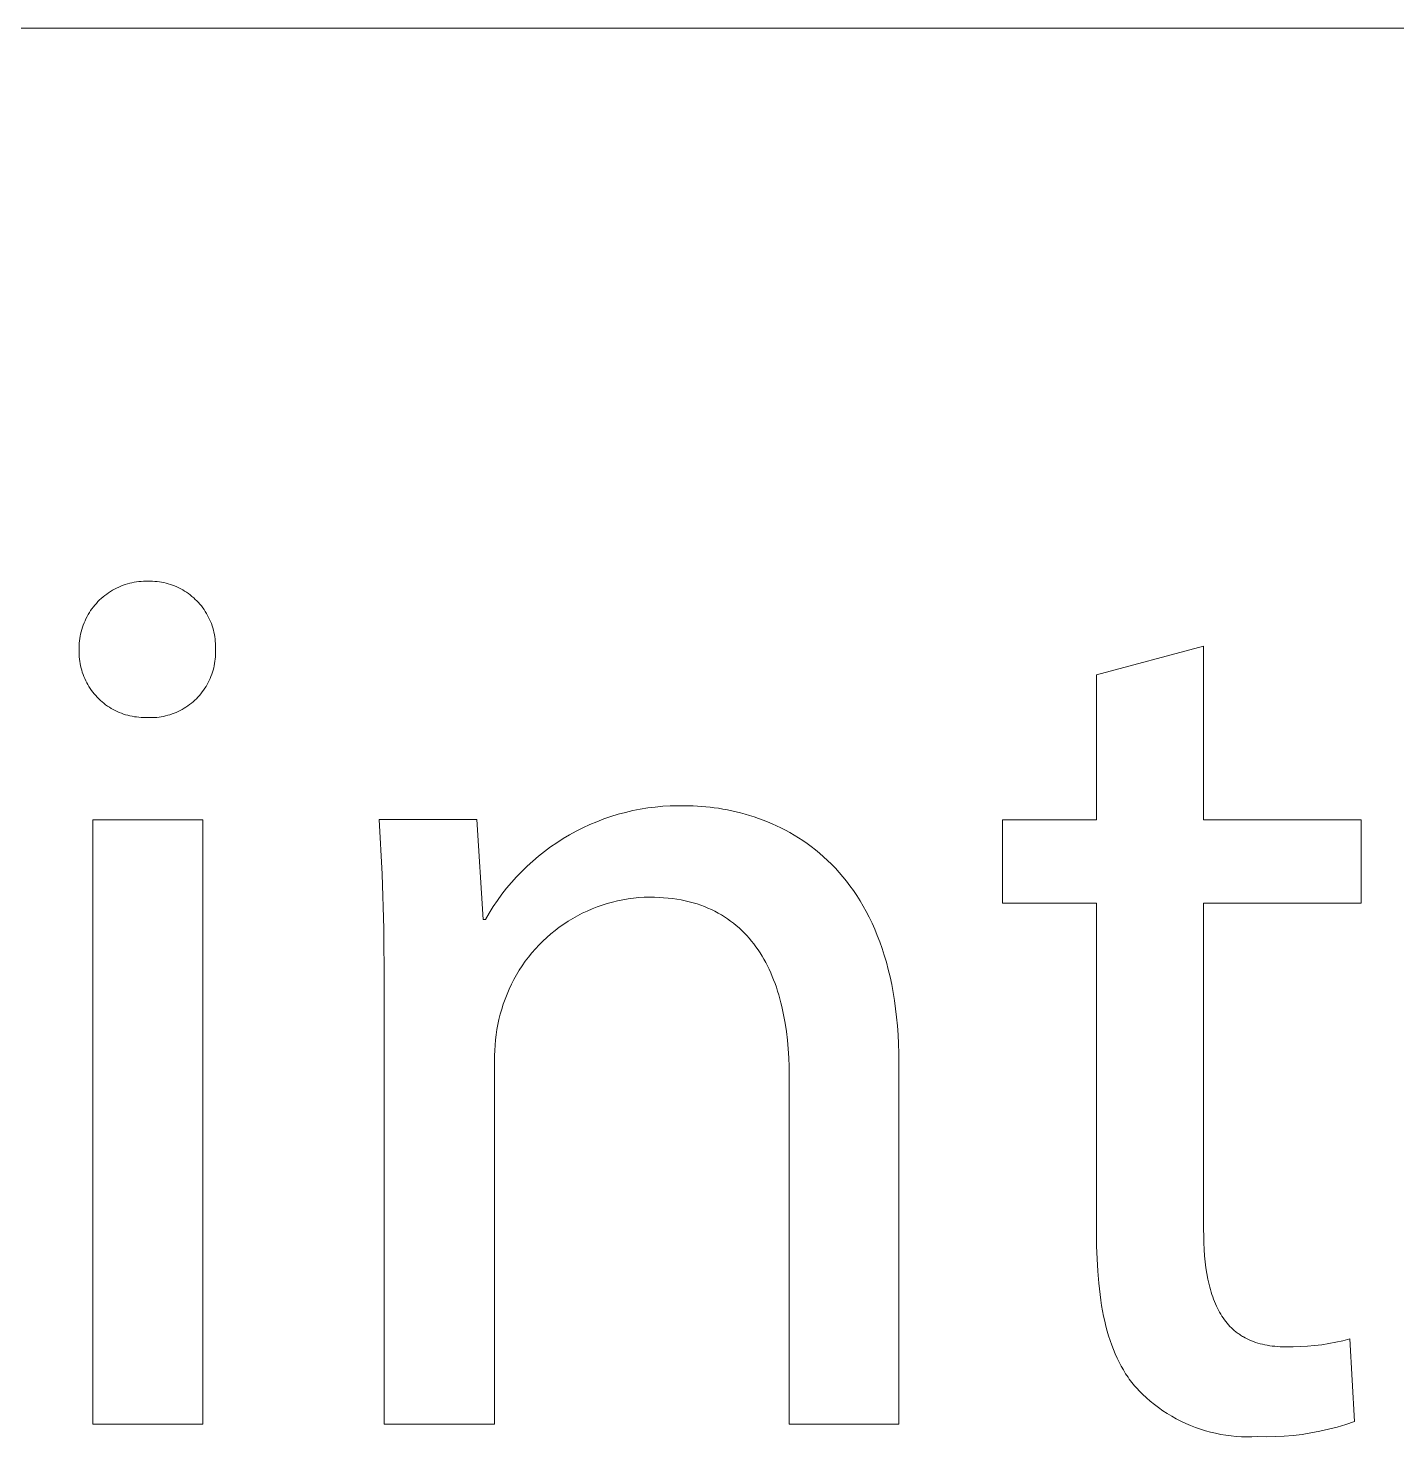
# Model space of a CAD drawing. Header units: millimetres. Extents: x -1283 to 2747, y -259 to 2557.
# Drawn here: x 2243.85 to 2288.07, y -191.59 to -146.08 of the extents above; entities that cross this region are included whole.
import ezdxf

# ---------------------------------------------------------------- set-up
doc = ezdxf.new("R2010")
doc.units = ezdxf.units.MM
doc.header["$MEASUREMENT"] = 0
doc.layers.add('Domyślny', color=7, linetype='Continuous', true_color=0x000000)

msp = doc.modelspace()

# ---------------------------------------------------------------- linework, layer by layer
at = {"layer": 'Domyślny', "color": 18, "lineweight": 15, "true_color": 0x000000}
for p, q in [((1223.933, -146.079), (2743.17, -146.079)), ((2246.452, -164.317), (2246.515, -164.276)), ((2246.515, -164.276), (2246.579, -164.237)), ((2246.579, -164.237), (2246.645, -164.201)), ((2246.645, -164.201), (2246.712, -164.167)), ((2246.712, -164.167), (2246.78, -164.135)), ((2246.78, -164.135), (2246.849, -164.105)), ((2246.849, -164.105), (2246.919, -164.078)), ((2246.919, -164.078), (2246.99, -164.053)), ((2246.99, -164.053), (2247.061, -164.031)), ((2247.061, -164.031), (2247.134, -164.012)), ((2247.134, -164.012), (2247.207, -163.994)), ((2247.207, -163.994), (2247.281, -163.98)), ((2247.281, -163.98), (2247.355, -163.968)), ((2247.355, -163.968), (2247.429, -163.958)), ((2247.429, -163.958), (2247.504, -163.951)), ((2247.504, -163.951), (2247.579, -163.947)), ((2247.579, -163.947), (2247.654, -163.945)), ((2247.654, -163.945), (2247.729, -163.946)), ((2247.729, -163.946), (2247.802, -163.945)), ((2247.802, -163.945), (2247.875, -163.947)), ((2247.875, -163.947), (2247.947, -163.951)), ((2247.947, -163.951), (2248.02, -163.958)), ((2248.02, -163.958), (2248.092, -163.967)), ((2248.092, -163.967), (2248.164, -163.978)), ((2248.164, -163.978), (2248.236, -163.992)), ((2248.236, -163.992), (2248.307, -164.009)), ((2248.307, -164.009), (2248.377, -164.028)), ((2248.377, -164.028), (2248.447, -164.049)), ((2248.447, -164.049), (2248.516, -164.073)), ((2248.516, -164.073), (2248.584, -164.099)), ((2248.584, -164.099), (2248.651, -164.128)), ((2248.651, -164.128), (2248.717, -164.158)), ((2248.717, -164.158), (2248.782, -164.191)), ((2248.782, -164.191), (2248.846, -164.227)), ((2248.846, -164.227), (2248.908, -164.264)), ((2248.908, -164.264), (2248.969, -164.304)), ((2245.96, -164.776), (2246.008, -164.718)), ((2246.008, -164.718), (2246.057, -164.661)), ((2246.057, -164.661), (2246.108, -164.606)), ((2246.108, -164.606), (2246.161, -164.553)), ((2246.161, -164.553), (2246.216, -164.502)), ((2246.216, -164.502), (2246.273, -164.453)), ((2246.273, -164.453), (2246.331, -164.405)), ((2246.331, -164.405), (2246.391, -164.36)), ((2246.391, -164.36), (2246.452, -164.317)), ((2248.969, -164.304), (2249.029, -164.345)), ((2249.029, -164.345), (2249.088, -164.389)), ((2249.088, -164.389), (2249.144, -164.435)), ((2249.144, -164.435), (2249.2, -164.482)), ((2249.2, -164.482), (2249.253, -164.532)), ((2249.253, -164.532), (2249.305, -164.583)), ((2249.305, -164.583), (2249.355, -164.636)), ((2249.355, -164.636), (2249.403, -164.691)), ((2249.403, -164.691), (2249.449, -164.747)), ((2245.69, -165.225), (2245.721, -165.157)), ((2245.721, -165.157), (2245.756, -165.09)), ((2245.756, -165.09), (2245.792, -165.025)), ((2245.792, -165.025), (2245.831, -164.96)), ((2245.831, -164.96), (2245.872, -164.897)), ((2245.872, -164.897), (2245.915, -164.836)), ((2245.915, -164.836), (2245.96, -164.776)), ((2249.449, -164.747), (2249.494, -164.805)), ((2249.494, -164.805), (2249.536, -164.864)), ((2249.536, -164.864), (2249.576, -164.925)), ((2249.576, -164.925), (2249.614, -164.987)), ((2249.614, -164.987), (2249.65, -165.051)), ((2249.65, -165.051), (2249.684, -165.115)), ((2249.684, -165.115), (2249.715, -165.181)), ((2249.715, -165.181), (2249.744, -165.248)), ((2245.535, -165.726), (2245.549, -165.652)), ((2245.549, -165.652), (2245.566, -165.579)), ((2245.566, -165.579), (2245.586, -165.507)), ((2245.586, -165.507), (2245.608, -165.435)), ((2245.608, -165.435), (2245.633, -165.364)), ((2245.633, -165.364), (2245.66, -165.294)), ((2245.66, -165.294), (2245.69, -165.225)), ((2249.744, -165.248), (2249.771, -165.316)), ((2249.771, -165.316), (2249.795, -165.384)), ((2249.795, -165.384), (2249.818, -165.454)), ((2249.818, -165.454), (2249.837, -165.524)), ((2249.837, -165.524), (2249.854, -165.595)), ((2249.854, -165.595), (2249.869, -165.666)), ((2245.5, -166.099), (2245.502, -166.024)), ((2245.501, -166.174), (2245.5, -166.099)), ((2245.502, -166.024), (2245.506, -165.949)), ((2245.506, -165.949), (2245.513, -165.874)), ((2245.513, -165.874), (2245.523, -165.8)), ((2245.523, -165.8), (2245.535, -165.726)), ((2249.869, -165.666), (2249.882, -165.738)), ((2249.882, -165.738), (2249.891, -165.81)), ((2249.891, -165.81), (2249.899, -165.883)), ((2249.899, -165.883), (2249.904, -165.955)), ((2249.906, -166.101), (2249.903, -166.174)), ((2249.904, -165.955), (2249.906, -166.028)), ((2249.906, -166.028), (2249.906, -166.101)), ((2278.364, -166.966), (2281.827, -166.04)), ((2281.827, -166.04), (2281.827, -171.65)), ((2245.5, -166.247), (2245.501, -166.174)), ((2245.502, -166.319), (2245.5, -166.247)), ((2245.506, -166.392), (2245.502, -166.319)), ((2245.512, -166.464), (2245.506, -166.392)), ((2245.521, -166.537), (2245.512, -166.464)), ((2245.533, -166.608), (2245.521, -166.537)), ((2249.886, -166.534), (2249.875, -166.605)), ((2249.894, -166.462), (2249.886, -166.534)), ((2249.9, -166.39), (2249.894, -166.462)), ((2249.904, -166.318), (2249.9, -166.39)), ((2249.903, -166.174), (2249.905, -166.246)), ((2249.905, -166.246), (2249.904, -166.318)), ((2245.547, -166.68), (2245.533, -166.608)), ((2245.563, -166.751), (2245.547, -166.68)), ((2245.582, -166.821), (2245.563, -166.751)), ((2245.603, -166.89), (2245.582, -166.821)), ((2245.627, -166.959), (2245.603, -166.89)), ((2245.653, -167.027), (2245.627, -166.959)), ((2249.785, -166.954), (2249.759, -167.022)), ((2249.807, -166.886), (2249.785, -166.954)), ((2249.828, -166.816), (2249.807, -166.886)), ((2249.846, -166.747), (2249.828, -166.816)), ((2249.862, -166.676), (2249.846, -166.747)), ((2249.875, -166.605), (2249.862, -166.676)), ((2278.364, -171.65), (2278.364, -166.966)), ((2245.681, -167.094), (2245.653, -167.027)), ((2245.712, -167.16), (2245.681, -167.094)), ((2245.745, -167.225), (2245.712, -167.16)), ((2245.78, -167.288), (2245.745, -167.225)), ((2245.817, -167.351), (2245.78, -167.288)), ((2245.856, -167.412), (2245.817, -167.351)), ((2245.898, -167.472), (2245.856, -167.412)), ((2245.941, -167.53), (2245.898, -167.472)), ((2249.52, -167.465), (2249.478, -167.523)), ((2249.561, -167.405), (2249.52, -167.465)), ((2249.599, -167.344), (2249.561, -167.405)), ((2249.636, -167.282), (2249.599, -167.344)), ((2249.67, -167.219), (2249.636, -167.282)), ((2249.702, -167.154), (2249.67, -167.219)), ((2249.732, -167.088), (2249.702, -167.154)), ((2249.759, -167.022), (2249.732, -167.088)), ((2245.987, -167.587), (2245.941, -167.53)), ((2246.034, -167.642), (2245.987, -167.587)), ((2246.083, -167.695), (2246.034, -167.642)), ((2246.135, -167.747), (2246.083, -167.695)), ((2246.187, -167.797), (2246.135, -167.747)), ((2246.242, -167.845), (2246.187, -167.797)), ((2246.298, -167.891), (2246.242, -167.845)), ((2246.356, -167.935), (2246.298, -167.891)), ((2249.127, -167.885), (2249.07, -167.93)), ((2249.183, -167.839), (2249.127, -167.885)), ((2249.236, -167.791), (2249.183, -167.839)), ((2249.288, -167.741), (2249.236, -167.791)), ((2249.338, -167.689), (2249.288, -167.741)), ((2249.387, -167.635), (2249.338, -167.689)), ((2249.433, -167.58), (2249.387, -167.635)), ((2249.478, -167.523), (2249.433, -167.58)), ((2246.415, -167.978), (2246.356, -167.935)), ((2246.476, -168.018), (2246.415, -167.978)), ((2246.538, -168.056), (2246.476, -168.018)), ((2246.601, -168.092), (2246.538, -168.056)), ((2246.665, -168.125), (2246.601, -168.092)), ((2246.731, -168.157), (2246.665, -168.125)), ((2246.797, -168.186), (2246.731, -168.157)), ((2246.865, -168.213), (2246.797, -168.186)), ((2246.933, -168.237), (2246.865, -168.213)), ((2247.003, -168.259), (2246.933, -168.237)), ((2247.073, -168.279), (2247.003, -168.259)), ((2247.143, -168.296), (2247.073, -168.279)), ((2247.214, -168.311), (2247.143, -168.296)), ((2247.286, -168.324), (2247.214, -168.311)), ((2247.358, -168.333), (2247.286, -168.324)), ((2247.43, -168.341), (2247.358, -168.333)), ((2247.503, -168.346), (2247.43, -168.341)), ((2247.576, -168.348), (2247.503, -168.346)), ((2247.648, -168.348), (2247.576, -168.348)), ((2247.72, -168.352), (2247.648, -168.348)), ((2247.792, -168.354), (2247.72, -168.352)), ((2247.865, -168.353), (2247.792, -168.354)), ((2247.937, -168.35), (2247.865, -168.353)), ((2248.009, -168.344), (2247.937, -168.35)), ((2248.08, -168.336), (2248.009, -168.344)), ((2248.152, -168.325), (2248.08, -168.336)), ((2248.223, -168.312), (2248.152, -168.325)), ((2248.293, -168.297), (2248.223, -168.312)), ((2248.363, -168.279), (2248.293, -168.297)), ((2248.432, -168.258), (2248.363, -168.279)), ((2248.501, -168.235), (2248.432, -168.258)), ((2248.568, -168.21), (2248.501, -168.235)), ((2248.635, -168.183), (2248.568, -168.21)), ((2248.701, -168.153), (2248.635, -168.183)), ((2248.765, -168.121), (2248.701, -168.153)), ((2248.829, -168.087), (2248.765, -168.121)), ((2248.891, -168.051), (2248.829, -168.087)), ((2248.952, -168.013), (2248.891, -168.051)), ((2249.012, -167.972), (2248.952, -168.013)), ((2249.07, -167.93), (2249.012, -167.972)), ((2262.449, -171.628), (2262.68, -171.549)), ((2262.68, -171.549), (2262.913, -171.477)), ((2262.913, -171.477), (2263.149, -171.414)), ((2263.149, -171.414), (2263.386, -171.358)), ((2263.386, -171.358), (2263.626, -171.311)), ((2263.626, -171.311), (2263.867, -171.272)), ((2263.867, -171.272), (2264.109, -171.241)), ((2264.109, -171.241), (2264.352, -171.218)), ((2264.352, -171.218), (2264.595, -171.204)), ((2264.595, -171.204), (2264.839, -171.198)), ((2264.839, -171.198), (2265.083, -171.2)), ((2265.083, -171.2), (2265.211, -171.201)), ((2265.211, -171.201), (2265.341, -171.205)), ((2265.341, -171.205), (2265.473, -171.211)), ((2265.473, -171.211), (2265.607, -171.22)), ((2265.607, -171.22), (2265.743, -171.231)), ((2265.743, -171.231), (2265.88, -171.246)), ((2265.88, -171.246), (2266.018, -171.263)), ((2266.018, -171.263), (2266.158, -171.283)), ((2266.158, -171.283), (2266.299, -171.306)), ((2266.299, -171.306), (2266.44, -171.332)), ((2266.44, -171.332), (2266.583, -171.361)), ((2266.583, -171.361), (2266.726, -171.394)), ((2266.726, -171.394), (2266.87, -171.43)), ((2266.87, -171.43), (2267.015, -171.469)), ((2267.015, -171.469), (2267.16, -171.512)), ((2267.16, -171.512), (2267.305, -171.558)), ((2267.305, -171.558), (2267.45, -171.608)), ((2245.944, -171.65), (2249.5, -171.65)), ((2245.944, -191.177), (2245.944, -171.65)), ((2249.5, -171.65), (2249.5, -191.177)), ((2255.294, -173.408), (2255.192, -171.643)), ((2255.192, -171.643), (2258.346, -171.643)), ((2258.346, -171.643), (2258.547, -174.877)), ((2261.343, -172.139), (2261.557, -172.022)), ((2261.557, -172.022), (2261.775, -171.912)), ((2261.775, -171.912), (2261.996, -171.81)), ((2261.996, -171.81), (2262.221, -171.715)), ((2262.221, -171.715), (2262.449, -171.628)), ((2267.45, -171.608), (2267.595, -171.662)), ((2267.595, -171.662), (2267.74, -171.719)), ((2267.74, -171.719), (2267.884, -171.781)), ((2267.884, -171.781), (2268.028, -171.846)), ((2268.028, -171.846), (2268.172, -171.915)), ((2268.172, -171.915), (2268.315, -171.989)), ((2268.315, -171.989), (2268.457, -172.066)), ((2275.331, -174.347), (2275.331, -171.65)), ((2275.331, -171.65), (2278.364, -171.65)), ((2281.827, -171.65), (2286.913, -171.65)), ((2286.913, -171.65), (2286.913, -174.347)), ((2260.726, -172.533), (2260.927, -172.395)), ((2260.927, -172.395), (2261.133, -172.263)), ((2261.133, -172.263), (2261.343, -172.139)), ((2268.457, -172.066), (2268.598, -172.148)), ((2268.598, -172.148), (2268.738, -172.234)), ((2268.738, -172.234), (2268.877, -172.325)), ((2268.877, -172.325), (2269.015, -172.42)), ((2269.015, -172.42), (2269.151, -172.52)), ((2260.153, -172.988), (2260.339, -172.83)), ((2260.339, -172.83), (2260.53, -172.678)), ((2260.53, -172.678), (2260.726, -172.533)), ((2269.151, -172.52), (2269.285, -172.624)), ((2269.285, -172.624), (2269.418, -172.734)), ((2269.418, -172.734), (2269.549, -172.847)), ((2269.549, -172.847), (2269.678, -172.966)), ((2259.629, -173.499), (2259.798, -173.323)), ((2259.798, -173.323), (2259.973, -173.152)), ((2259.973, -173.152), (2260.153, -172.988)), ((2269.678, -172.966), (2269.804, -173.09)), ((2269.804, -173.09), (2269.929, -173.219)), ((2269.929, -173.219), (2270.051, -173.353)), ((2270.051, -173.353), (2270.171, -173.492)), ((2255.348, -175.176), (2255.294, -173.408)), ((2259.31, -173.868), (2259.466, -173.68)), ((2259.466, -173.68), (2259.629, -173.499)), ((2270.171, -173.492), (2270.288, -173.637)), ((2270.288, -173.637), (2270.402, -173.787)), ((2270.402, -173.787), (2270.513, -173.942)), ((2258.88, -174.46), (2259.017, -174.258)), ((2259.017, -174.258), (2259.16, -174.06)), ((2259.16, -174.06), (2259.31, -173.868)), ((2262.896, -174.272), (2262.727, -174.313)), ((2263.066, -174.237), (2262.896, -174.272)), ((2263.237, -174.209), (2263.066, -174.237)), ((2263.409, -174.186), (2263.237, -174.209)), ((2263.582, -174.169), (2263.409, -174.186)), ((2263.755, -174.158), (2263.582, -174.169)), ((2263.929, -174.153), (2263.755, -174.158)), ((2264.083, -174.155), (2263.929, -174.153)), ((2264.235, -174.16), (2264.083, -174.155)), ((2264.383, -174.17), (2264.235, -174.16)), ((2264.528, -174.183), (2264.383, -174.17)), ((2264.67, -174.2), (2264.528, -174.183)), ((2264.809, -174.22), (2264.67, -174.2)), ((2264.945, -174.244), (2264.809, -174.22)), ((2265.078, -174.271), (2264.945, -174.244)), ((2265.208, -174.302), (2265.078, -174.271)), ((2270.513, -173.942), (2270.622, -174.103)), ((2270.622, -174.103), (2270.727, -174.269)), ((2270.727, -174.269), (2270.829, -174.441)), ((2258.628, -174.877), (2258.75, -174.666)), ((2258.75, -174.666), (2258.88, -174.46)), ((2261.753, -174.675), (2261.599, -174.755)), ((2261.91, -174.601), (2261.753, -174.675)), ((2262.069, -174.532), (2261.91, -174.601)), ((2262.231, -174.469), (2262.069, -174.532)), ((2262.395, -174.411), (2262.231, -174.469)), ((2262.56, -174.359), (2262.395, -174.411)), ((2262.727, -174.313), (2262.56, -174.359)), ((2265.335, -174.336), (2265.208, -174.302)), ((2265.46, -174.374), (2265.335, -174.336)), ((2265.581, -174.415), (2265.46, -174.374)), ((2265.699, -174.459), (2265.581, -174.415)), ((2265.815, -174.507), (2265.699, -174.459)), ((2265.928, -174.557), (2265.815, -174.507)), ((2266.038, -174.611), (2265.928, -174.557)), ((2266.145, -174.668), (2266.038, -174.611)), ((2266.249, -174.727), (2266.145, -174.668)), ((2266.351, -174.79), (2266.249, -174.727)), ((2270.829, -174.441), (2270.927, -174.619)), ((2270.927, -174.619), (2271.022, -174.803)), ((2278.364, -174.347), (2275.331, -174.347)), ((2278.364, -185.003), (2278.364, -174.347)), ((2286.913, -174.347), (2281.827, -174.347)), ((2281.827, -174.347), (2281.827, -184.882)), ((2255.353, -176.944), (2255.348, -175.176)), ((2258.547, -174.877), (2258.628, -174.877)), ((2261.012, -175.125), (2260.874, -175.23)), ((2261.154, -175.025), (2261.012, -175.125)), ((2261.299, -174.93), (2261.154, -175.025)), ((2261.448, -174.84), (2261.299, -174.93)), ((2261.599, -174.755), (2261.448, -174.84)), ((2266.45, -174.856), (2266.351, -174.79)), ((2266.546, -174.924), (2266.45, -174.856)), ((2266.639, -174.996), (2266.546, -174.924)), ((2266.73, -175.07), (2266.639, -174.996)), ((2266.818, -175.147), (2266.73, -175.07)), ((2266.904, -175.227), (2266.818, -175.147)), ((2271.022, -174.803), (2271.114, -174.992)), ((2271.114, -174.992), (2271.201, -175.188)), ((2271.201, -175.188), (2271.285, -175.39)), ((2260.482, -175.572), (2260.359, -175.695)), ((2260.609, -175.454), (2260.482, -175.572)), ((2260.739, -175.339), (2260.609, -175.454)), ((2260.874, -175.23), (2260.739, -175.339)), ((2266.987, -175.309), (2266.904, -175.227)), ((2267.067, -175.394), (2266.987, -175.309)), ((2267.145, -175.481), (2267.067, -175.394)), ((2267.22, -175.571), (2267.145, -175.481)), ((2267.293, -175.663), (2267.22, -175.571)), ((2267.364, -175.758), (2267.293, -175.663)), ((2271.285, -175.39), (2271.364, -175.598)), ((2271.364, -175.598), (2271.439, -175.812)), ((2260.018, -176.088), (2259.913, -176.226)), ((2260.127, -175.953), (2260.018, -176.088)), ((2260.241, -175.822), (2260.127, -175.953)), ((2260.359, -175.695), (2260.241, -175.822)), ((2267.432, -175.855), (2267.364, -175.758)), ((2267.497, -175.955), (2267.432, -175.855)), ((2267.56, -176.056), (2267.497, -175.955)), ((2267.621, -176.16), (2267.56, -176.056)), ((2271.439, -175.812), (2271.51, -176.032)), ((2271.51, -176.032), (2271.577, -176.259)), ((2259.719, -176.514), (2259.629, -176.662)), ((2259.814, -176.368), (2259.719, -176.514)), ((2259.913, -176.226), (2259.814, -176.368)), ((2267.679, -176.266), (2267.621, -176.16)), ((2267.735, -176.375), (2267.679, -176.266)), ((2267.789, -176.485), (2267.735, -176.375)), ((2267.84, -176.597), (2267.789, -176.485)), ((2271.577, -176.259), (2271.639, -176.492)), ((2271.639, -176.492), (2271.696, -176.732)), ((2255.353, -191.183), (2255.353, -176.944)), ((2259.465, -176.968), (2259.391, -177.125)), ((2259.545, -176.814), (2259.465, -176.968)), ((2259.629, -176.662), (2259.545, -176.814)), ((2267.889, -176.712), (2267.84, -176.597)), ((2267.936, -176.828), (2267.889, -176.712)), ((2267.98, -176.946), (2267.936, -176.828)), ((2268.023, -177.066), (2267.98, -176.946)), ((2271.696, -176.732), (2271.749, -176.978)), ((2271.749, -176.978), (2271.796, -177.232)), ((2259.26, -177.447), (2259.203, -177.61)), ((2259.323, -177.285), (2259.26, -177.447)), ((2259.391, -177.125), (2259.323, -177.285)), ((2268.063, -177.187), (2268.023, -177.066)), ((2268.101, -177.311), (2268.063, -177.187)), ((2268.136, -177.436), (2268.101, -177.311)), ((2268.17, -177.563), (2268.136, -177.436)), ((2271.796, -177.232), (2271.838, -177.491)), ((2259.104, -177.938), (2259.063, -178.102)), ((2259.151, -177.776), (2259.104, -177.938)), ((2259.203, -177.61), (2259.151, -177.776)), ((2268.202, -177.691), (2268.17, -177.563)), ((2268.259, -177.953), (2268.202, -177.691)), ((2271.838, -177.491), (2271.875, -177.758)), ((2271.875, -177.758), (2271.907, -178.032)), ((2259.027, -178.266), (2258.996, -178.432)), ((2259.063, -178.102), (2259.027, -178.266)), ((2268.307, -178.22), (2268.259, -177.953)), ((2268.348, -178.492), (2268.307, -178.22)), ((2271.907, -178.032), (2271.934, -178.313)), ((2271.934, -178.313), (2271.954, -178.601)), ((2258.95, -178.767), (2258.935, -178.935)), ((2258.97, -178.599), (2258.95, -178.767)), ((2258.996, -178.432), (2258.97, -178.599)), ((2268.381, -178.77), (2268.348, -178.492)), ((2268.406, -179.052), (2268.381, -178.77)), ((2271.954, -178.601), (2271.969, -178.896)), ((2258.926, -179.103), (2258.922, -179.272)), ((2258.922, -179.272), (2258.923, -179.44)), ((2258.935, -178.935), (2258.926, -179.103)), ((2268.424, -179.339), (2268.406, -179.052)), ((2271.969, -178.896), (2271.978, -179.198)), ((2271.978, -179.198), (2271.981, -179.507)), ((2258.923, -179.44), (2258.923, -191.183)), ((2268.435, -179.629), (2268.424, -179.339)), ((2268.438, -179.923), (2268.435, -179.629)), ((2271.981, -179.507), (2271.981, -191.183)), ((2268.438, -191.183), (2268.438, -179.923)), ((2278.368, -185.427), (2278.364, -185.003)), ((2281.827, -184.882), (2281.829, -185.106)), ((2281.829, -185.106), (2281.835, -185.323)), ((2278.382, -185.838), (2278.368, -185.427)), ((2281.835, -185.323), (2281.845, -185.534)), ((2281.845, -185.534), (2281.86, -185.739)), ((2278.404, -186.235), (2278.382, -185.838)), ((2281.86, -185.739), (2281.879, -185.938)), ((2281.879, -185.938), (2281.903, -186.13)), ((2281.903, -186.13), (2281.931, -186.316)), ((2278.436, -186.619), (2278.404, -186.235)), ((2281.931, -186.316), (2281.964, -186.495)), ((2281.964, -186.495), (2281.983, -186.582)), ((2281.983, -186.582), (2282.002, -186.668)), ((2278.479, -186.989), (2278.436, -186.619)), ((2278.504, -187.169), (2278.479, -186.989)), ((2282.002, -186.668), (2282.023, -186.751)), ((2282.023, -186.751), (2282.045, -186.834)), ((2282.045, -186.834), (2282.069, -186.914)), ((2282.069, -186.914), (2282.094, -186.993)), ((2282.094, -186.993), (2282.12, -187.07)), ((2278.532, -187.345), (2278.504, -187.169)), ((2278.562, -187.518), (2278.532, -187.345)), ((2282.12, -187.07), (2282.147, -187.146)), ((2282.147, -187.146), (2282.176, -187.219)), ((2282.176, -187.219), (2282.206, -187.291)), ((2282.206, -187.291), (2282.237, -187.362)), ((2282.237, -187.362), (2282.27, -187.43)), ((2282.27, -187.43), (2282.304, -187.497)), ((2278.596, -187.687), (2278.562, -187.518)), ((2278.632, -187.852), (2278.596, -187.687)), ((2278.671, -188.014), (2278.632, -187.852)), ((2282.304, -187.497), (2282.34, -187.562)), ((2282.34, -187.562), (2282.377, -187.626)), ((2282.377, -187.626), (2282.415, -187.687)), ((2282.415, -187.687), (2282.455, -187.747)), ((2282.455, -187.747), (2282.497, -187.805)), ((2282.497, -187.805), (2282.539, -187.861)), ((2282.539, -187.861), (2282.584, -187.916)), ((2282.584, -187.916), (2282.63, -187.969)), ((2278.713, -188.173), (2278.671, -188.014)), ((2278.758, -188.327), (2278.713, -188.173)), ((2278.806, -188.478), (2278.758, -188.327)), ((2282.63, -187.969), (2282.677, -188.019)), ((2282.677, -188.019), (2282.726, -188.068)), ((2282.726, -188.068), (2282.776, -188.116)), ((2282.776, -188.116), (2282.802, -188.139)), ((2282.802, -188.139), (2282.828, -188.161)), ((2282.828, -188.161), (2282.855, -188.183)), ((2282.855, -188.183), (2282.882, -188.205)), ((2282.882, -188.205), (2282.909, -188.226)), ((2282.909, -188.226), (2282.937, -188.246)), ((2282.937, -188.246), (2282.965, -188.266)), ((2282.965, -188.266), (2282.993, -188.286)), ((2282.993, -188.286), (2283.022, -188.305)), ((2283.022, -188.305), (2283.052, -188.324)), ((2283.052, -188.324), (2283.081, -188.342)), ((2283.081, -188.342), (2283.112, -188.36)), ((2283.112, -188.36), (2283.173, -188.394)), ((2283.173, -188.394), (2283.236, -188.427)), ((2278.857, -188.625), (2278.806, -188.478)), ((2278.912, -188.769), (2278.857, -188.625)), ((2278.969, -188.908), (2278.912, -188.769)), ((2283.236, -188.427), (2283.301, -188.457)), ((2283.301, -188.457), (2283.368, -188.486)), ((2283.368, -188.486), (2283.436, -188.512)), ((2283.436, -188.512), (2283.506, -188.537)), ((2283.506, -188.537), (2283.578, -188.56)), ((2283.578, -188.56), (2283.651, -188.58)), ((2283.651, -188.58), (2283.726, -188.599)), ((2283.726, -188.599), (2283.803, -188.616)), ((2283.803, -188.616), (2283.882, -188.631)), ((2283.882, -188.631), (2283.962, -188.644)), ((2283.962, -188.644), (2284.045, -188.655)), ((2284.045, -188.655), (2284.129, -188.664)), ((2284.129, -188.664), (2284.215, -188.671)), ((2284.215, -188.671), (2284.303, -188.676)), ((2284.303, -188.676), (2284.392, -188.679)), ((2284.392, -188.679), (2284.484, -188.68)), ((2284.484, -188.68), (2284.716, -188.681)), ((2284.716, -188.681), (2284.948, -188.675)), ((2284.948, -188.675), (2285.18, -188.661)), ((2285.18, -188.661), (2285.411, -188.64)), ((2285.411, -188.64), (2285.641, -188.611)), ((2285.641, -188.611), (2285.871, -188.576)), ((2285.871, -188.576), (2286.099, -188.533)), ((2286.099, -188.533), (2286.326, -188.483)), ((2286.326, -188.483), (2286.551, -188.425)), ((2286.551, -188.425), (2286.698, -191.096)), ((2279.03, -189.044), (2278.969, -188.908)), ((2279.094, -189.176), (2279.03, -189.044)), ((2279.162, -189.304), (2279.094, -189.176)), ((2279.233, -189.428), (2279.162, -189.304)), ((2279.27, -189.489), (2279.233, -189.428)), ((2279.307, -189.548), (2279.27, -189.489)), ((2279.346, -189.607), (2279.307, -189.548)), ((2279.385, -189.665), (2279.346, -189.607)), ((2279.425, -189.721), (2279.385, -189.665)), ((2279.467, -189.777), (2279.425, -189.721)), ((2279.509, -189.831), (2279.467, -189.777)), ((2279.552, -189.885), (2279.509, -189.831)), ((2279.596, -189.938), (2279.552, -189.885)), ((2279.64, -189.989), (2279.596, -189.938)), ((2279.686, -190.04), (2279.64, -189.989)), ((2279.733, -190.09), (2279.686, -190.04)), ((2279.853, -190.21), (2279.733, -190.09)), ((2279.976, -190.325), (2279.853, -190.21)), ((2280.104, -190.437), (2279.976, -190.325)), ((2280.235, -190.544), (2280.104, -190.437)), ((2280.37, -190.646), (2280.235, -190.544)), ((2280.509, -190.744), (2280.37, -190.646)), ((2280.651, -190.836), (2280.509, -190.744)), ((2280.795, -190.924), (2280.651, -190.836)), ((2280.943, -191.007), (2280.795, -190.924)), ((2281.094, -191.084), (2280.943, -191.007)), ((2281.247, -191.157), (2281.094, -191.084)), ((2286.698, -191.096), (2286.423, -191.189)), ((2249.5, -191.177), (2245.944, -191.177)), ((2258.923, -191.183), (2255.353, -191.183)), ((2271.981, -191.183), (2268.438, -191.183)), ((2281.403, -191.224), (2281.247, -191.157)), ((2281.561, -191.285), (2281.403, -191.224)), ((2281.721, -191.341), (2281.561, -191.285)), ((2281.882, -191.392), (2281.721, -191.341)), ((2282.046, -191.436), (2281.882, -191.392)), ((2282.211, -191.475), (2282.046, -191.436)), ((2282.377, -191.509), (2282.211, -191.475)), ((2282.544, -191.536), (2282.377, -191.509)), ((2282.712, -191.558), (2282.544, -191.536)), ((2282.881, -191.574), (2282.712, -191.558)), ((2283.05, -191.584), (2282.881, -191.574)), ((2283.219, -191.588), (2283.05, -191.584)), ((2283.389, -191.587), (2283.219, -191.588)), ((2283.558, -191.579), (2283.389, -191.587)), ((2283.848, -191.585), (2283.558, -191.579)), ((2284.139, -191.581), (2283.848, -191.585)), ((2284.429, -191.567), (2284.139, -191.581)), ((2284.719, -191.543), (2284.429, -191.567)), ((2285.007, -191.509), (2284.719, -191.543)), ((2285.294, -191.464), (2285.007, -191.509)), ((2285.58, -191.41), (2285.294, -191.464)), ((2285.863, -191.346), (2285.58, -191.41)), ((2286.145, -191.273), (2285.863, -191.346)), ((2286.423, -191.189), (2286.145, -191.273))]:
    msp.add_line(p, q, dxfattribs=at)

doc.saveas('drawing.dxf')
